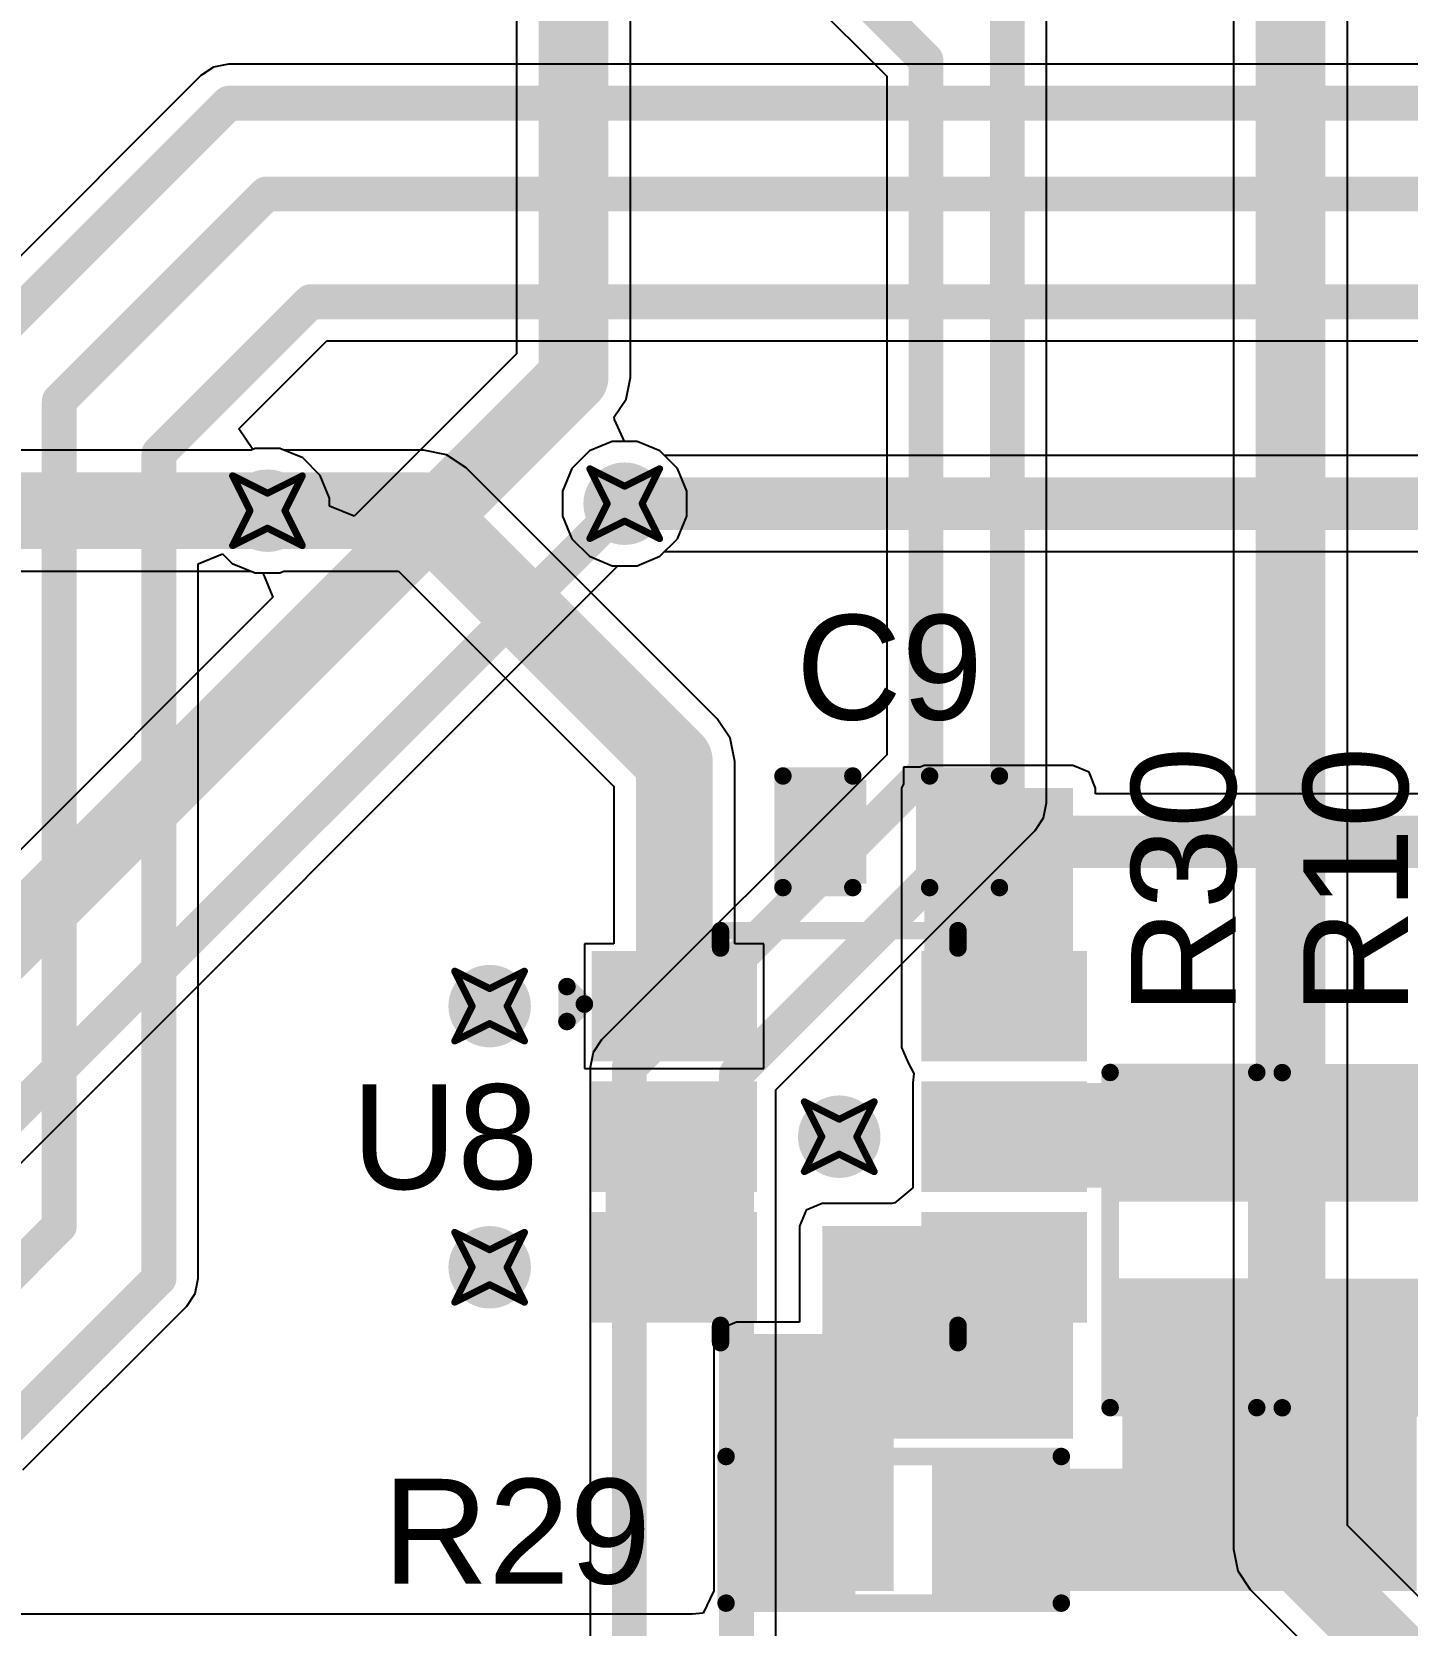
# Model space of a CAD drawing. Header units: inches. Extents: x -5 to 247, y -53 to 67.
# Drawn here: x 16.04 to 26.05, y -8.79 to 2.81 of the extents above; entities that cross this region are included whole.
import ezdxf

# ---------------------------------------------------------------- set-up
doc = ezdxf.new("R2010")
doc.units = ezdxf.units.IN
for name, color, linetype in [('Bottom Layer', 5, 'Continuous'), ('Drill Drawing', 1, 'Continuous'), ('Top Layer', 1, 'Continuous'), ('Top Overlay', 2, 'Continuous'), ('Top Paste', 8, 'Continuous'), ('Top Solder', 216, 'Continuous'), ('Via Holes', 16, 'Continuous')]:
    doc.layers.add(name, color=color, linetype=linetype)
doc.styles.add('Arial', font='', dxfattribs={"height": 0.2})
doc.styles.get('Arial').set_extended_font_data('Arial')

# ---------------------------------------------------------------- blocks, each defined once
blk = doc.blocks.new('R___0603_62')
at = {"layer": 'Top Layer'}
for points in [[(-0.381, 0.4445), (-0.381, -0.4445), (-1.143, -0.4445), (-1.143, 0.4445)], [(1.143, 0.4445), (1.143, -0.4445), (0.381, -0.4445), (0.381, 0.4445)]]:
    blk.add_hatch(color=1, dxfattribs=at).paths.add_polyline_path(points)
at = {"layer": 'Top Paste'}
for points in [[(-0.381, 0.4445), (-0.381, -0.4445), (-1.143, -0.4445), (-1.143, 0.4445)], [(1.143, 0.4445), (1.143, -0.4445), (0.381, -0.4445), (0.381, 0.4445)]]:
    blk.add_hatch(color=8, dxfattribs=at).paths.add_polyline_path(points)
at = {"layer": 'Top Solder'}
for points in [[(-0.2794, 0.5461), (-0.2794, -0.5461), (-1.2446, -0.5461), (-1.2446, 0.5461)], [(1.2446, 0.5461), (1.2446, -0.5461), (0.2794, -0.5461), (0.2794, 0.5461)]]:
    blk.add_hatch(color=216, dxfattribs=at).paths.add_polyline_path(points)
at = {"layer": 'Top Overlay'}
for points in [[(-1.2192, -0.5334, 0.127, 0.127, 0), (-1.2192, 0.5334, 0.127, 0.127, 0)], [(1.2192, 0.5334, 0.127, 0.127, 0), (-1.2192, 0.5334, 0.127, 0.127, 0)], [(1.2192, -0.5334, 0.127, 0.127, 0), (1.2192, 0.5334, 0.127, 0.127, 0)], [(1.2192, -0.5334, 0.127, 0.127, 0), (-1.2192, -0.5334, 0.127, 0.127, 0)]]:
    blk.add_lwpolyline(points, format="xyseb", dxfattribs=at)
for points in [[(-1.25095, 0.5334, 0.0635, 0.0635, 1), (-1.18745, 0.5334, 0.0635, 0.0635, 1)], [(-1.25095, 0.5334, 0.0635, 0.0635, 1), (-1.18745, 0.5334, 0.0635, 0.0635, 1)], [(1.18745, 0.5334, 0.0635, 0.0635, 1), (1.25095, 0.5334, 0.0635, 0.0635, 1)], [(1.18745, 0.5334, 0.0635, 0.0635, 1), (1.25095, 0.5334, 0.0635, 0.0635, 1)], [(-1.25095, -0.5334, 0.0635, 0.0635, 1), (-1.18745, -0.5334, 0.0635, 0.0635, 1)], [(-1.25095, -0.5334, 0.0635, 0.0635, 1), (-1.18745, -0.5334, 0.0635, 0.0635, 1)], [(1.18745, -0.5334, 0.0635, 0.0635, 1), (1.25095, -0.5334, 0.0635, 0.0635, 1)], [(1.18745, -0.5334, 0.0635, 0.0635, 1), (1.25095, -0.5334, 0.0635, 0.0635, 1)]]:
    blk.add_lwpolyline(points, format="xyseb", close=True, dxfattribs=at)
blk = doc.blocks.new('R___0603_63')
at = {"layer": 'Top Layer'}
for points in [[(-0.381, 0.4445), (-0.381, -0.4445), (-1.143, -0.4445), (-1.143, 0.4445)], [(1.143, 0.4445), (1.143, -0.4445), (0.381, -0.4445), (0.381, 0.4445)]]:
    blk.add_hatch(color=1, dxfattribs=at).paths.add_polyline_path(points)
at = {"layer": 'Top Paste'}
for points in [[(-0.381, 0.4445), (-0.381, -0.4445), (-1.143, -0.4445), (-1.143, 0.4445)], [(1.143, 0.4445), (1.143, -0.4445), (0.381, -0.4445), (0.381, 0.4445)]]:
    blk.add_hatch(color=8, dxfattribs=at).paths.add_polyline_path(points)
at = {"layer": 'Top Solder'}
for points in [[(-0.2794, 0.5461), (-0.2794, -0.5461), (-1.2446, -0.5461), (-1.2446, 0.5461)], [(1.2446, 0.5461), (1.2446, -0.5461), (0.2794, -0.5461), (0.2794, 0.5461)]]:
    blk.add_hatch(color=216, dxfattribs=at).paths.add_polyline_path(points)
at = {"layer": 'Top Overlay'}
for points in [[(-1.2192, 0.5334, 0.127, 0.127, 0), (1.2192, 0.5334, 0.127, 0.127, 0)], [(-1.2192, -0.5334, 0.127, 0.127, 0), (-1.2192, 0.5334, 0.127, 0.127, 0)], [(1.2192, -0.5334, 0.127, 0.127, 0), (1.2192, 0.5334, 0.127, 0.127, 0)], [(-1.2192, -0.5334, 0.127, 0.127, 0), (1.2192, -0.5334, 0.127, 0.127, 0)]]:
    blk.add_lwpolyline(points, format="xyseb", dxfattribs=at)
for points in [[(-1.25095, 0.5334, 0.0635, 0.0635, 1), (-1.18745, 0.5334, 0.0635, 0.0635, 1)], [(-1.25095, 0.5334, 0.0635, 0.0635, 1), (-1.18745, 0.5334, 0.0635, 0.0635, 1)], [(1.18745, 0.5334, 0.0635, 0.0635, 1), (1.25095, 0.5334, 0.0635, 0.0635, 1)], [(1.18745, 0.5334, 0.0635, 0.0635, 1), (1.25095, 0.5334, 0.0635, 0.0635, 1)], [(-1.25095, -0.5334, 0.0635, 0.0635, 1), (-1.18745, -0.5334, 0.0635, 0.0635, 1)], [(-1.25095, -0.5334, 0.0635, 0.0635, 1), (-1.18745, -0.5334, 0.0635, 0.0635, 1)], [(1.18745, -0.5334, 0.0635, 0.0635, 1), (1.25095, -0.5334, 0.0635, 0.0635, 1)], [(1.18745, -0.5334, 0.0635, 0.0635, 1), (1.25095, -0.5334, 0.0635, 0.0635, 1)]]:
    blk.add_lwpolyline(points, format="xyseb", close=True, dxfattribs=at)
blk = doc.blocks.new('R___0603_80')
at = {"layer": 'Top Layer'}
for points in [[(-0.381, 0.4445), (-0.381, -0.4445), (-1.143, -0.4445), (-1.143, 0.4445)], [(1.143, 0.4445), (1.143, -0.4445), (0.381, -0.4445), (0.381, 0.4445)]]:
    blk.add_hatch(color=1, dxfattribs=at).paths.add_polyline_path(points)
at = {"layer": 'Top Paste'}
for points in [[(-0.381, 0.4445), (-0.381, -0.4445), (-1.143, -0.4445), (-1.143, 0.4445)], [(1.143, 0.4445), (1.143, -0.4445), (0.381, -0.4445), (0.381, 0.4445)]]:
    blk.add_hatch(color=8, dxfattribs=at).paths.add_polyline_path(points)
at = {"layer": 'Top Solder'}
for points in [[(-0.2794, 0.5461), (-0.2794, -0.5461), (-1.2446, -0.5461), (-1.2446, 0.5461)], [(1.2446, 0.5461), (1.2446, -0.5461), (0.2794, -0.5461), (0.2794, 0.5461)]]:
    blk.add_hatch(color=216, dxfattribs=at).paths.add_polyline_path(points)
at = {"layer": 'Top Overlay'}
for points in [[(-1.2192, 0.5334, 0.127, 0.127, 0), (1.2192, 0.5334, 0.127, 0.127, 0)], [(-1.2192, 0.5334, 0.127, 0.127, 0), (-1.2192, -0.5334, 0.127, 0.127, 0)], [(1.2192, 0.5334, 0.127, 0.127, 0), (1.2192, -0.5334, 0.127, 0.127, 0)], [(-1.2192, -0.5334, 0.127, 0.127, 0), (1.2192, -0.5334, 0.127, 0.127, 0)]]:
    blk.add_lwpolyline(points, format="xyseb", dxfattribs=at)
for points in [[(-1.25095, 0.5334, 0.0635, 0.0635, 1), (-1.18745, 0.5334, 0.0635, 0.0635, 1)], [(-1.25095, 0.5334, 0.0635, 0.0635, 1), (-1.18745, 0.5334, 0.0635, 0.0635, 1)], [(1.18745, 0.5334, 0.0635, 0.0635, 1), (1.25095, 0.5334, 0.0635, 0.0635, 1)], [(1.18745, 0.5334, 0.0635, 0.0635, 1), (1.25095, 0.5334, 0.0635, 0.0635, 1)], [(-1.25095, -0.5334, 0.0635, 0.0635, 1), (-1.18745, -0.5334, 0.0635, 0.0635, 1)], [(-1.25095, -0.5334, 0.0635, 0.0635, 1), (-1.18745, -0.5334, 0.0635, 0.0635, 1)], [(1.18745, -0.5334, 0.0635, 0.0635, 1), (1.25095, -0.5334, 0.0635, 0.0635, 1)], [(1.18745, -0.5334, 0.0635, 0.0635, 1), (1.25095, -0.5334, 0.0635, 0.0635, 1)]]:
    blk.add_lwpolyline(points, format="xyseb", close=True, dxfattribs=at)
blk = doc.blocks.new('C___0402_91')
at = {"layer": 'Top Layer'}
for points in [[(-0.699, -0.318), (-0.699, 0.318), (-0.241, 0.318), (-0.241, -0.318)], [(0.241, -0.318), (0.241, 0.318), (0.699, 0.318), (0.699, -0.318)]]:
    blk.add_hatch(color=1, dxfattribs=at).paths.add_polyline_path(points)
at = {"layer": 'Top Paste'}
for points in [[(-0.699, -0.318), (-0.699, 0.318), (-0.241, 0.318), (-0.241, -0.318)], [(0.241, -0.318), (0.241, 0.318), (0.699, 0.318), (0.699, -0.318)]]:
    blk.add_hatch(color=8, dxfattribs=at).paths.add_polyline_path(points)
at = {"layer": 'Top Solder'}
for points in [[(-0.758, -0.377), (-0.758, 0.377), (-0.181, 0.377), (-0.181, -0.377)], [(0.181, -0.377), (0.181, 0.377), (0.758, 0.377), (0.758, -0.377)]]:
    blk.add_hatch(color=216, dxfattribs=at).paths.add_polyline_path(points)
at = {"layer": 'Top Overlay'}
for points in [[(-0.787, 0.406, 0.127, 0.127, 0), (-0.279, 0.406, 0.127, 0.127, 0)], [(-0.787, -0.406, 0.127, 0.127, 0), (-0.787, 0.406, 0.127, 0.127, 0)], [(0.279, 0.406, 0.127, 0.127, 0), (0.787, 0.406, 0.127, 0.127, 0)], [(0.787, -0.406, 0.127, 0.127, 0), (0.787, 0.406, 0.127, 0.127, 0)], [(-0.787, -0.406, 0.127, 0.127, 0), (-0.279, -0.406, 0.127, 0.127, 0)], [(0.279, -0.406, 0.127, 0.127, 0), (0.787, -0.406, 0.127, 0.127, 0)]]:
    blk.add_lwpolyline(points, format="xyseb", dxfattribs=at)
for points in [[(-0.819, 0.406, 0.0635, 0.0635, 1), (-0.756, 0.406, 0.0635, 0.0635, 1)], [(-0.819, 0.406, 0.0635, 0.0635, 1), (-0.756, 0.406, 0.0635, 0.0635, 1)], [(-0.311, 0.406, 0.0635, 0.0635, 1), (-0.248, 0.406, 0.0635, 0.0635, 1)], [(0.248, 0.406, 0.0635, 0.0635, 1), (0.311, 0.406, 0.0635, 0.0635, 1)], [(0.756, 0.406, 0.0635, 0.0635, 1), (0.819, 0.406, 0.0635, 0.0635, 1)], [(0.756, 0.406, 0.0635, 0.0635, 1), (0.819, 0.406, 0.0635, 0.0635, 1)], [(-0.819, -0.406, 0.0635, 0.0635, 1), (-0.756, -0.406, 0.0635, 0.0635, 1)], [(-0.819, -0.406, 0.0635, 0.0635, 1), (-0.756, -0.406, 0.0635, 0.0635, 1)], [(-0.311, -0.406, 0.0635, 0.0635, 1), (-0.248, -0.406, 0.0635, 0.0635, 1)], [(0.248, -0.406, 0.0635, 0.0635, 1), (0.311, -0.406, 0.0635, 0.0635, 1)], [(0.756, -0.406, 0.0635, 0.0635, 1), (0.819, -0.406, 0.0635, 0.0635, 1)], [(0.756, -0.406, 0.0635, 0.0635, 1), (0.819, -0.406, 0.0635, 0.0635, 1)]]:
    blk.add_lwpolyline(points, format="xyseb", close=True, dxfattribs=at)
blk = doc.blocks.new('TSOT_23_6_92')
at = {"layer": 'Top Layer'}
for points in [[(-1.7, 1.25), (-0.7, 1.25), (-0.7, 0.65), (-1.7, 0.65)], [(0.7, 1.25), (1.7, 1.25), (1.7, 0.65), (0.7, 0.65)], [(-1.7, 0.3), (-0.7, 0.3), (-0.7, -0.3), (-1.7, -0.3)], [(0.7, 0.3), (1.7, 0.3), (1.7, -0.3), (0.7, -0.3)], [(-1.7, -0.65), (-0.7, -0.65), (-0.7, -1.25), (-1.7, -1.25)], [(0.7, -0.65), (1.7, -0.65), (1.7, -1.25), (0.7, -1.25)]]:
    blk.add_hatch(color=1, dxfattribs=at).paths.add_polyline_path(points)
at = {"layer": 'Top Paste'}
for points in [[(-1.7, 1.25), (-0.7, 1.25), (-0.7, 0.65), (-1.7, 0.65)], [(0.7, 1.25), (1.7, 1.25), (1.7, 0.65), (0.7, 0.65)], [(-1.7, 0.3), (-0.7, 0.3), (-0.7, -0.3), (-1.7, -0.3)], [(0.7, 0.3), (1.7, 0.3), (1.7, -0.3), (0.7, -0.3)], [(-1.7, -0.65), (-0.7, -0.65), (-0.7, -1.25), (-1.7, -1.25)], [(0.7, -0.65), (1.7, -0.65), (1.7, -1.25), (0.7, -1.25)]]:
    blk.add_hatch(color=8, dxfattribs=at).paths.add_polyline_path(points)
at = {"layer": 'Top Solder'}
for points in [[(-1.802, 1.352), (-0.598, 1.352), (-0.598, 0.548), (-1.802, 0.548)], [(0.598, 1.352), (1.802, 1.352), (1.802, 0.548), (0.598, 0.548)], [(-1.802, 0.402), (-0.598, 0.402), (-0.598, -0.402), (-1.802, -0.402)], [(0.598, 0.402), (1.802, 0.402), (1.802, -0.402), (0.598, -0.402)], [(-1.802, -0.548), (-0.598, -0.548), (-0.598, -1.352), (-1.802, -1.352)], [(0.598, -0.548), (1.802, -0.548), (1.802, -1.352), (0.598, -1.352)]]:
    blk.add_hatch(color=216, dxfattribs=at).paths.add_polyline_path(points)
at = {"layer": 'Top Overlay'}
for points in [[(-0.864, 1.372, 0.127, 0.127, 0), (-0.864, 1.499, 0.127, 0.127, 0)], [(-0.864, 1.499, 0.127, 0.127, 0), (0.864, 1.499, 0.127, 0.127, 0)], [(0.864, 1.372, 0.127, 0.127, 0), (0.864, 1.499, 0.127, 0.127, 0)], [(-1.981, 1.092, 0.127, 0.127, 0), (-1.854, 0.965, 0.127, 0.127, 0)], [(-1.981, 0.838, 0.127, 0.127, 0), (-1.981, 1.092, 0.127, 0.127, 0)], [(-1.981, 0.838, 0.127, 0.127, 0), (-1.854, 0.965, 0.127, 0.127, 0)], [(-0.864, -1.499, 0.127, 0.127, 0), (-0.864, -1.372, 0.127, 0.127, 0)], [(0.864, -1.499, 0.127, 0.127, 0), (0.864, -1.372, 0.127, 0.127, 0)], [(-0.864, -1.499, 0.127, 0.127, 0), (0.864, -1.499, 0.127, 0.127, 0)]]:
    blk.add_lwpolyline(points, format="xyseb", dxfattribs=at)
for points in [[(-0.895, 1.499, 0.0635, 0.0635, 1), (-0.832, 1.499, 0.0635, 0.0635, 1)], [(-0.895, 1.499, 0.0635, 0.0635, 1), (-0.832, 1.499, 0.0635, 0.0635, 1)], [(0.832, 1.499, 0.0635, 0.0635, 1), (0.895, 1.499, 0.0635, 0.0635, 1)], [(0.832, 1.499, 0.0635, 0.0635, 1), (0.895, 1.499, 0.0635, 0.0635, 1)], [(-0.895, 1.372, 0.0635, 0.0635, 1), (-0.832, 1.372, 0.0635, 0.0635, 1)], [(0.832, 1.372, 0.0635, 0.0635, 1), (0.895, 1.372, 0.0635, 0.0635, 1)], [(-2.013, 1.092, 0.0635, 0.0635, 1), (-1.949, 1.092, 0.0635, 0.0635, 1)], [(-2.013, 1.092, 0.0635, 0.0635, 1), (-1.949, 1.092, 0.0635, 0.0635, 1)], [(-1.886, 0.965, 0.0635, 0.0635, 1), (-1.822, 0.965, 0.0635, 0.0635, 1)], [(-1.886, 0.965, 0.0635, 0.0635, 1), (-1.822, 0.965, 0.0635, 0.0635, 1)], [(-2.013, 0.838, 0.0635, 0.0635, 1), (-1.949, 0.838, 0.0635, 0.0635, 1)], [(-2.013, 0.838, 0.0635, 0.0635, 1), (-1.949, 0.838, 0.0635, 0.0635, 1)], [(-0.895, -1.372, 0.0635, 0.0635, 1), (-0.832, -1.372, 0.0635, 0.0635, 1)], [(0.832, -1.372, 0.0635, 0.0635, 1), (0.895, -1.372, 0.0635, 0.0635, 1)], [(-0.895, -1.499, 0.0635, 0.0635, 1), (-0.832, -1.499, 0.0635, 0.0635, 1)], [(-0.895, -1.499, 0.0635, 0.0635, 1), (-0.832, -1.499, 0.0635, 0.0635, 1)], [(0.832, -1.499, 0.0635, 0.0635, 1), (0.895, -1.499, 0.0635, 0.0635, 1)], [(0.832, -1.499, 0.0635, 0.0635, 1), (0.895, -1.499, 0.0635, 0.0635, 1)]]:
    blk.add_lwpolyline(points, format="xyseb", close=True, dxfattribs=at)

msp = doc.modelspace()

# ---------------------------------------------------------------- hatches: boundary and pattern name
at = {"layer": 'Bottom Layer'}
h = msp.add_hatch(color=5, dxfattribs=at)
edge = h.paths.add_edge_path()
edge.add_arc((20.353, -0.627), 0.3, 0, 360)
h = msp.add_hatch(color=5, dxfattribs=at)
edge = h.paths.add_edge_path()
edge.add_arc((17.755, -0.678), 0.3, 0, 360)
h = msp.add_hatch(color=5, dxfattribs=at)
edge = h.paths.add_edge_path()
edge.add_arc((19.371, -4.282), 0.3, 0, 360)
h = msp.add_hatch(color=5, dxfattribs=at)
edge = h.paths.add_edge_path()
edge.add_arc((21.914, -5.232), 0.3, 0, 360)
h = msp.add_hatch(color=5, dxfattribs=at)
edge = h.paths.add_edge_path()
edge.add_arc((19.371, -6.182), 0.3, 0, 360)
at = {"layer": 'Top Layer'}
h = msp.add_hatch(color=1, dxfattribs=at)
edge = h.paths.add_edge_path()
edge.add_arc((20.353, -0.627), 0.3, 0, 360)
h = msp.add_hatch(color=1, dxfattribs=at)
edge = h.paths.add_edge_path()
edge.add_arc((17.755, -0.678), 0.3, 0, 360)
for points in [[(22.533, -4.582), (23.614, -4.582), (23.614, -2.696), (22.533, -2.696)], [(24.863, -4.841), (22.614, -4.841), (22.614, -5.603), (24.863, -5.603)], [(21.214, -4.932), (20.214, -4.932), (20.214, -6.482), (21.214, -6.482)], [(22.31, -5.882), (21.79, -5.882), (21.79, -8.537), (22.31, -8.537)], [(23.614, -5.882), (21.79, -5.882), (21.79, -7.43), (23.614, -7.43)], [(26.115, -6.365), (23.974, -6.365), (23.974, -8.537), (26.115, -8.537)], [(22.31, -6.746), (21.167, -6.746), (21.167, -8.537), (22.31, -8.537)], [(22.691, -8.537), (26.115, -8.537), (26.115, -7.648), (22.691, -7.648)]]:
    msp.add_hatch(color=1, dxfattribs=at).paths.add_polyline_path(points)
h = msp.add_hatch(color=1, dxfattribs=at)
edge = h.paths.add_edge_path()
edge.add_arc((19.371, -4.282), 0.3, 0, 360)
h = msp.add_hatch(color=1, dxfattribs=at)
edge = h.paths.add_edge_path()
edge.add_arc((21.914, -5.232), 0.3, 0, 360)
h = msp.add_hatch(color=1, dxfattribs=at)
edge = h.paths.add_edge_path()
edge.add_arc((19.371, -6.182), 0.3, 0, 360)
at = {"layer": 'Via Holes'}
h = msp.add_hatch(color=7, dxfattribs=at)
edge = h.paths.add_edge_path()
edge.add_arc((17.755, -0.678), 0.15, 0, 360)
h = msp.add_hatch(color=7, dxfattribs=at)
edge = h.paths.add_edge_path()
edge.add_arc((20.353, -0.627), 0.15, 0, 360)
h = msp.add_hatch(color=7, dxfattribs=at)
edge = h.paths.add_edge_path()
edge.add_arc((19.371, -4.282), 0.15, 0, 360)
h = msp.add_hatch(color=7, dxfattribs=at)
edge = h.paths.add_edge_path()
edge.add_arc((21.914, -5.232), 0.15, 0, 360)
h = msp.add_hatch(color=7, dxfattribs=at)
edge = h.paths.add_edge_path()
edge.add_arc((19.371, -6.182), 0.15, 0, 360)

# ---------------------------------------------------------------- linework, layer by layer
at = {"layer": 'Bottom Layer'}
for p, q in [((19.566, 4.533), (19.566, 0.464)), ((25.611, -8.061), (25.611, 4.521)), ((20.395, 0.292), (20.395, 4.361)), ((24.782, 4.35), (24.782, -8.232)), ((21.257, 3.485), (22.26, 2.482)), ((23.422, -2.803), (23.422, 3.087)), ((22.26, 2.482), (22.26, -2.453)), ((19.566, 0.464), (18.385, -0.718)), ((20.364, 0.134), (20.395, 0.292)), ((20.277, 0.004), (20.364, 0.134)), ((20.28, -0.015), (20.277, 0.004)), ((20.352, -0.174), (20.28, -0.015)), ((17.665, -0.226), (17.635, -0.238)), ((17.845, -0.226), (17.665, -0.226)), ((18.011, -0.294), (17.845, -0.226)), ((20.443, -0.174), (20.352, -0.174)), ((20.61, -0.243), (20.443, -0.174)), ((17.635, -0.238), (14.741, -0.238)), ((18.138, -0.422), (18.011, -0.294)), ((20.737, -0.37), (20.61, -0.243)), ((18.207, -0.588), (18.138, -0.422)), ((20.806, -0.537), (20.737, -0.37)), ((20.806, -0.717), (20.806, -0.537)), ((18.207, -0.644), (18.207, -0.588)), ((18.385, -0.718), (18.207, -0.644)), ((20.737, -0.883), (20.806, -0.717)), ((20.61, -1.01), (20.737, -0.883)), ((20.443, -1.079), (20.61, -1.01)), ((14.517, -6.866), (20.304, -1.079)), ((14.741, -1.118), (17.635, -1.118)), ((17.635, -1.118), (17.665, -1.13)), ((17.665, -1.13), (17.721, -1.13)), ((17.721, -1.13), (17.794, -1.308)), ((20.304, -1.079), (20.443, -1.079)), ((17.794, -1.308), (13.594, -5.508)), ((22.26, -2.453), (20.185, -4.527)), ((23.401, -2.912), (23.422, -2.803)), ((23.422, -2.803), (23.422, -2.803)), ((21.452, -4.891), (23.339, -3.005)), ((23.339, -3.005), (23.401, -2.912)), ((23.339, -3.005), (23.339, -3.005)), ((20.123, -4.62), (20.102, -4.729)), ((20.185, -4.527), (20.123, -4.62)), ((20.102, -4.729), (20.102, -4.729)), ((20.102, -4.729), (20.102, -12.497)), ((21.452, -11.841), (21.452, -4.891)), ((26.483, -8.933), (25.611, -8.061)), ((24.782, -8.232), (24.814, -8.391)), ((24.814, -8.391), (24.904, -8.525)), ((24.904, -8.525), (26.019, -9.64))]:
    msp.add_line(p, q, dxfattribs=at)
for points in [[(19.981, 0.292, 0.508, 0.508, 0), (19.981, 4.533, 0.508, 0.508, 0)], [(25.197, -8.232, 0.508, 0.508, 0), (25.197, 4.521, 0.508, 0.508, 0)], [(21.207, 3.937, 0.254, 0.254, 0), (22.545, 2.6, 0.254, 0.254, 0)], [(23.137, -2.803, 0.254, 0.254, 0), (23.137, 3.205, 0.254, 0.254, 0)], [(22.545, -2.571, 0.254, 0.254, 0), (22.545, 2.6, 0.254, 0.254, 0)], [(13.766, -5.922, 0.508, 0.508, 0), (19.981, 0.292, 0.508, 0.508, 0)], [(14.621, -0.678, 0.559, 0.559, 0), (17.755, -0.678, 0.559, 0.559, 0)], [(14.315, -6.665, 0.254, 0.254, 0), (20.353, -0.627, 0.254, 0.254, 0)], [(20.387, -4.729, 0.254, 0.254, 0), (22.545, -2.571, 0.254, 0.254, 0)], [(21.167, -4.773, 0.254, 0.254, 0), (23.137, -2.803, 0.254, 0.254, 0)], [(20.387, -12.852, 0.254, 0.254, 0), (20.387, -4.729, 0.254, 0.254, 0)], [(21.167, -12.196, 0.254, 0.254, 0), (21.167, -4.773, 0.254, 0.254, 0)], [(25.197, -8.232, 0.508, 0.508, 0), (26.312, -9.347, 0.508, 0.508, 0)]]:
    msp.add_lwpolyline(points, format="xyseb", dxfattribs=at)
for points in [[(22.481, 2.6, 0.127, 0.127, 1), (22.608, 2.6, 0.127, 0.127, 1)], [(22.481, 2.6, 0.127, 0.127, 1), (22.608, 2.6, 0.127, 0.127, 1)], [(19.854, 0.292, 0.254, 0.254, 1), (20.108, 0.292, 0.254, 0.254, 1)], [(19.854, 0.292, 0.254, 0.254, 1), (20.108, 0.292, 0.254, 0.254, 1)], [(17.615, -0.678, 0.279, 0.279, 1), (17.894, -0.678, 0.279, 0.279, 1)], [(20.29, -0.627, 0.127, 0.127, 1), (20.417, -0.627, 0.127, 0.127, 1)], [(22.481, -2.571, 0.127, 0.127, 1), (22.608, -2.571, 0.127, 0.127, 1)], [(22.481, -2.571, 0.127, 0.127, 1), (22.608, -2.571, 0.127, 0.127, 1)], [(23.074, -2.803, 0.127, 0.127, 1), (23.201, -2.803, 0.127, 0.127, 1)], [(23.074, -2.803, 0.127, 0.127, 1), (23.201, -2.803, 0.127, 0.127, 1)], [(20.323, -4.729, 0.127, 0.127, 1), (20.45, -4.729, 0.127, 0.127, 1)], [(20.323, -4.729, 0.127, 0.127, 1), (20.45, -4.729, 0.127, 0.127, 1)], [(21.104, -4.773, 0.127, 0.127, 1), (21.231, -4.773, 0.127, 0.127, 1)], [(21.104, -4.773, 0.127, 0.127, 1), (21.231, -4.773, 0.127, 0.127, 1)], [(25.07, -8.232, 0.254, 0.254, 1), (25.324, -8.232, 0.254, 0.254, 1)], [(25.07, -8.232, 0.254, 0.254, 1), (25.324, -8.232, 0.254, 0.254, 1)]]:
    msp.add_lwpolyline(points, format="xyseb", close=True, dxfattribs=at)
at = {"layer": 'Drill Drawing'}
for points in [[(20.099, -0.373, 0.0508, 0.0508, 0), (20.353, -0.5, 0.0508, 0.0508, 0)], [(20.099, -0.373, 0.0508, 0.0508, 0), (20.226, -0.627, 0.0508, 0.0508, 0)], [(20.353, -0.5, 0.0508, 0.0508, 0), (20.607, -0.373, 0.0508, 0.0508, 0)], [(20.48, -0.627, 0.0508, 0.0508, 0), (20.607, -0.373, 0.0508, 0.0508, 0)], [(17.501, -0.424, 0.0508, 0.0508, 0), (17.755, -0.551, 0.0508, 0.0508, 0)], [(17.501, -0.424, 0.0508, 0.0508, 0), (17.628, -0.678, 0.0508, 0.0508, 0)], [(17.755, -0.551, 0.0508, 0.0508, 0), (18.009, -0.424, 0.0508, 0.0508, 0)], [(17.882, -0.678, 0.0508, 0.0508, 0), (18.009, -0.424, 0.0508, 0.0508, 0)], [(17.501, -0.932, 0.0508, 0.0508, 0), (17.628, -0.678, 0.0508, 0.0508, 0)], [(17.882, -0.678, 0.0508, 0.0508, 0), (18.009, -0.932, 0.0508, 0.0508, 0)], [(20.099, -0.881, 0.0508, 0.0508, 0), (20.226, -0.627, 0.0508, 0.0508, 0)], [(20.48, -0.627, 0.0508, 0.0508, 0), (20.607, -0.881, 0.0508, 0.0508, 0)], [(17.501, -0.932, 0.0508, 0.0508, 0), (17.755, -0.805, 0.0508, 0.0508, 0)], [(17.755, -0.805, 0.0508, 0.0508, 0), (18.009, -0.932, 0.0508, 0.0508, 0)], [(20.099, -0.881, 0.0508, 0.0508, 0), (20.353, -0.754, 0.0508, 0.0508, 0)], [(20.353, -0.754, 0.0508, 0.0508, 0), (20.607, -0.881, 0.0508, 0.0508, 0)], [(19.117, -4.028, 0.0508, 0.0508, 0), (19.371, -4.155, 0.0508, 0.0508, 0)], [(19.117, -4.028, 0.0508, 0.0508, 0), (19.244, -4.282, 0.0508, 0.0508, 0)], [(19.371, -4.155, 0.0508, 0.0508, 0), (19.625, -4.028, 0.0508, 0.0508, 0)], [(19.498, -4.282, 0.0508, 0.0508, 0), (19.625, -4.028, 0.0508, 0.0508, 0)], [(19.117, -4.536, 0.0508, 0.0508, 0), (19.244, -4.282, 0.0508, 0.0508, 0)], [(19.498, -4.282, 0.0508, 0.0508, 0), (19.625, -4.536, 0.0508, 0.0508, 0)], [(19.117, -4.536, 0.0508, 0.0508, 0), (19.371, -4.409, 0.0508, 0.0508, 0)], [(19.371, -4.409, 0.0508, 0.0508, 0), (19.625, -4.536, 0.0508, 0.0508, 0)], [(21.66, -4.978, 0.0508, 0.0508, 0), (21.914, -5.105, 0.0508, 0.0508, 0)], [(21.66, -4.978, 0.0508, 0.0508, 0), (21.787, -5.232, 0.0508, 0.0508, 0)], [(21.914, -5.105, 0.0508, 0.0508, 0), (22.168, -4.978, 0.0508, 0.0508, 0)], [(22.041, -5.232, 0.0508, 0.0508, 0), (22.168, -4.978, 0.0508, 0.0508, 0)], [(21.66, -5.486, 0.0508, 0.0508, 0), (21.787, -5.232, 0.0508, 0.0508, 0)], [(22.041, -5.232, 0.0508, 0.0508, 0), (22.168, -5.486, 0.0508, 0.0508, 0)], [(21.66, -5.486, 0.0508, 0.0508, 0), (21.914, -5.359, 0.0508, 0.0508, 0)], [(21.914, -5.359, 0.0508, 0.0508, 0), (22.168, -5.486, 0.0508, 0.0508, 0)], [(19.117, -5.928, 0.0508, 0.0508, 0), (19.371, -6.055, 0.0508, 0.0508, 0)], [(19.117, -5.928, 0.0508, 0.0508, 0), (19.244, -6.182, 0.0508, 0.0508, 0)], [(19.371, -6.055, 0.0508, 0.0508, 0), (19.625, -5.928, 0.0508, 0.0508, 0)], [(19.498, -6.182, 0.0508, 0.0508, 0), (19.625, -5.928, 0.0508, 0.0508, 0)], [(19.117, -6.436, 0.0508, 0.0508, 0), (19.244, -6.182, 0.0508, 0.0508, 0)], [(19.498, -6.182, 0.0508, 0.0508, 0), (19.625, -6.436, 0.0508, 0.0508, 0)], [(19.117, -6.436, 0.0508, 0.0508, 0), (19.371, -6.309, 0.0508, 0.0508, 0)], [(19.371, -6.309, 0.0508, 0.0508, 0), (19.625, -6.436, 0.0508, 0.0508, 0)]]:
    msp.add_lwpolyline(points, format="xyseb", dxfattribs=at)
for points in [[(20.087, -0.373, 0.0254, 0.0254, 1), (20.112, -0.373, 0.0254, 0.0254, 1)], [(20.087, -0.373, 0.0254, 0.0254, 1), (20.112, -0.373, 0.0254, 0.0254, 1)], [(20.595, -0.373, 0.0254, 0.0254, 1), (20.62, -0.373, 0.0254, 0.0254, 1)], [(20.595, -0.373, 0.0254, 0.0254, 1), (20.62, -0.373, 0.0254, 0.0254, 1)], [(17.488, -0.424, 0.0254, 0.0254, 1), (17.513, -0.424, 0.0254, 0.0254, 1)], [(17.488, -0.424, 0.0254, 0.0254, 1), (17.513, -0.424, 0.0254, 0.0254, 1)], [(17.996, -0.424, 0.0254, 0.0254, 1), (18.021, -0.424, 0.0254, 0.0254, 1)], [(17.996, -0.424, 0.0254, 0.0254, 1), (18.021, -0.424, 0.0254, 0.0254, 1)], [(17.742, -0.551, 0.0254, 0.0254, 1), (17.767, -0.551, 0.0254, 0.0254, 1)], [(17.742, -0.551, 0.0254, 0.0254, 1), (17.767, -0.551, 0.0254, 0.0254, 1)], [(20.341, -0.5, 0.0254, 0.0254, 1), (20.366, -0.5, 0.0254, 0.0254, 1)], [(20.341, -0.5, 0.0254, 0.0254, 1), (20.366, -0.5, 0.0254, 0.0254, 1)], [(17.615, -0.678, 0.0254, 0.0254, 1), (17.64, -0.678, 0.0254, 0.0254, 1)], [(17.615, -0.678, 0.0254, 0.0254, 1), (17.64, -0.678, 0.0254, 0.0254, 1)], [(17.869, -0.678, 0.0254, 0.0254, 1), (17.894, -0.678, 0.0254, 0.0254, 1)], [(17.869, -0.678, 0.0254, 0.0254, 1), (17.894, -0.678, 0.0254, 0.0254, 1)], [(20.214, -0.627, 0.0254, 0.0254, 1), (20.239, -0.627, 0.0254, 0.0254, 1)], [(20.214, -0.627, 0.0254, 0.0254, 1), (20.239, -0.627, 0.0254, 0.0254, 1)], [(20.468, -0.627, 0.0254, 0.0254, 1), (20.493, -0.627, 0.0254, 0.0254, 1)], [(20.468, -0.627, 0.0254, 0.0254, 1), (20.493, -0.627, 0.0254, 0.0254, 1)], [(17.742, -0.805, 0.0254, 0.0254, 1), (17.767, -0.805, 0.0254, 0.0254, 1)], [(17.742, -0.805, 0.0254, 0.0254, 1), (17.767, -0.805, 0.0254, 0.0254, 1)], [(20.341, -0.754, 0.0254, 0.0254, 1), (20.366, -0.754, 0.0254, 0.0254, 1)], [(20.341, -0.754, 0.0254, 0.0254, 1), (20.366, -0.754, 0.0254, 0.0254, 1)], [(17.488, -0.932, 0.0254, 0.0254, 1), (17.513, -0.932, 0.0254, 0.0254, 1)], [(17.488, -0.932, 0.0254, 0.0254, 1), (17.513, -0.932, 0.0254, 0.0254, 1)], [(17.996, -0.932, 0.0254, 0.0254, 1), (18.021, -0.932, 0.0254, 0.0254, 1)], [(17.996, -0.932, 0.0254, 0.0254, 1), (18.021, -0.932, 0.0254, 0.0254, 1)], [(20.087, -0.881, 0.0254, 0.0254, 1), (20.112, -0.881, 0.0254, 0.0254, 1)], [(20.087, -0.881, 0.0254, 0.0254, 1), (20.112, -0.881, 0.0254, 0.0254, 1)], [(20.595, -0.881, 0.0254, 0.0254, 1), (20.62, -0.881, 0.0254, 0.0254, 1)], [(20.595, -0.881, 0.0254, 0.0254, 1), (20.62, -0.881, 0.0254, 0.0254, 1)], [(19.104, -4.028, 0.0254, 0.0254, 1), (19.129, -4.028, 0.0254, 0.0254, 1)], [(19.104, -4.028, 0.0254, 0.0254, 1), (19.129, -4.028, 0.0254, 0.0254, 1)], [(19.612, -4.028, 0.0254, 0.0254, 1), (19.637, -4.028, 0.0254, 0.0254, 1)], [(19.612, -4.028, 0.0254, 0.0254, 1), (19.637, -4.028, 0.0254, 0.0254, 1)], [(19.358, -4.155, 0.0254, 0.0254, 1), (19.383, -4.155, 0.0254, 0.0254, 1)], [(19.358, -4.155, 0.0254, 0.0254, 1), (19.383, -4.155, 0.0254, 0.0254, 1)], [(19.231, -4.282, 0.0254, 0.0254, 1), (19.256, -4.282, 0.0254, 0.0254, 1)], [(19.231, -4.282, 0.0254, 0.0254, 1), (19.256, -4.282, 0.0254, 0.0254, 1)], [(19.485, -4.282, 0.0254, 0.0254, 1), (19.51, -4.282, 0.0254, 0.0254, 1)], [(19.485, -4.282, 0.0254, 0.0254, 1), (19.51, -4.282, 0.0254, 0.0254, 1)], [(19.358, -4.409, 0.0254, 0.0254, 1), (19.383, -4.409, 0.0254, 0.0254, 1)], [(19.358, -4.409, 0.0254, 0.0254, 1), (19.383, -4.409, 0.0254, 0.0254, 1)], [(19.104, -4.536, 0.0254, 0.0254, 1), (19.129, -4.536, 0.0254, 0.0254, 1)], [(19.104, -4.536, 0.0254, 0.0254, 1), (19.129, -4.536, 0.0254, 0.0254, 1)], [(19.612, -4.536, 0.0254, 0.0254, 1), (19.637, -4.536, 0.0254, 0.0254, 1)], [(19.612, -4.536, 0.0254, 0.0254, 1), (19.637, -4.536, 0.0254, 0.0254, 1)], [(21.647, -4.978, 0.0254, 0.0254, 1), (21.673, -4.978, 0.0254, 0.0254, 1)], [(21.647, -4.978, 0.0254, 0.0254, 1), (21.673, -4.978, 0.0254, 0.0254, 1)], [(22.155, -4.978, 0.0254, 0.0254, 1), (22.181, -4.978, 0.0254, 0.0254, 1)], [(22.155, -4.978, 0.0254, 0.0254, 1), (22.181, -4.978, 0.0254, 0.0254, 1)], [(21.901, -5.105, 0.0254, 0.0254, 1), (21.927, -5.105, 0.0254, 0.0254, 1)], [(21.901, -5.105, 0.0254, 0.0254, 1), (21.927, -5.105, 0.0254, 0.0254, 1)], [(21.774, -5.232, 0.0254, 0.0254, 1), (21.8, -5.232, 0.0254, 0.0254, 1)], [(21.774, -5.232, 0.0254, 0.0254, 1), (21.8, -5.232, 0.0254, 0.0254, 1)], [(22.028, -5.232, 0.0254, 0.0254, 1), (22.054, -5.232, 0.0254, 0.0254, 1)], [(22.028, -5.232, 0.0254, 0.0254, 1), (22.054, -5.232, 0.0254, 0.0254, 1)], [(21.901, -5.359, 0.0254, 0.0254, 1), (21.927, -5.359, 0.0254, 0.0254, 1)], [(21.901, -5.359, 0.0254, 0.0254, 1), (21.927, -5.359, 0.0254, 0.0254, 1)], [(21.647, -5.486, 0.0254, 0.0254, 1), (21.673, -5.486, 0.0254, 0.0254, 1)], [(21.647, -5.486, 0.0254, 0.0254, 1), (21.673, -5.486, 0.0254, 0.0254, 1)], [(22.155, -5.486, 0.0254, 0.0254, 1), (22.181, -5.486, 0.0254, 0.0254, 1)], [(22.155, -5.486, 0.0254, 0.0254, 1), (22.181, -5.486, 0.0254, 0.0254, 1)], [(19.104, -5.928, 0.0254, 0.0254, 1), (19.129, -5.928, 0.0254, 0.0254, 1)], [(19.104, -5.928, 0.0254, 0.0254, 1), (19.129, -5.928, 0.0254, 0.0254, 1)], [(19.612, -5.928, 0.0254, 0.0254, 1), (19.637, -5.928, 0.0254, 0.0254, 1)], [(19.612, -5.928, 0.0254, 0.0254, 1), (19.637, -5.928, 0.0254, 0.0254, 1)], [(19.358, -6.055, 0.0254, 0.0254, 1), (19.383, -6.055, 0.0254, 0.0254, 1)], [(19.358, -6.055, 0.0254, 0.0254, 1), (19.383, -6.055, 0.0254, 0.0254, 1)], [(19.231, -6.182, 0.0254, 0.0254, 1), (19.256, -6.182, 0.0254, 0.0254, 1)], [(19.231, -6.182, 0.0254, 0.0254, 1), (19.256, -6.182, 0.0254, 0.0254, 1)], [(19.485, -6.182, 0.0254, 0.0254, 1), (19.51, -6.182, 0.0254, 0.0254, 1)], [(19.485, -6.182, 0.0254, 0.0254, 1), (19.51, -6.182, 0.0254, 0.0254, 1)], [(19.358, -6.309, 0.0254, 0.0254, 1), (19.383, -6.309, 0.0254, 0.0254, 1)], [(19.358, -6.309, 0.0254, 0.0254, 1), (19.383, -6.309, 0.0254, 0.0254, 1)], [(19.104, -6.436, 0.0254, 0.0254, 1), (19.129, -6.436, 0.0254, 0.0254, 1)], [(19.104, -6.436, 0.0254, 0.0254, 1), (19.129, -6.436, 0.0254, 0.0254, 1)], [(19.612, -6.436, 0.0254, 0.0254, 1), (19.637, -6.436, 0.0254, 0.0254, 1)], [(19.612, -6.436, 0.0254, 0.0254, 1), (19.637, -6.436, 0.0254, 0.0254, 1)]]:
    msp.add_lwpolyline(points, format="xyseb", close=True, dxfattribs=at)
at = {"layer": 'Top Layer'}
for p, q in [((17.472, 2.571), (17.363, 2.549)), ((37.223, 2.571), (17.472, 2.571)), ((17.271, 2.487), (15.379, 0.595)), ((17.363, 2.549), (17.271, 2.487)), ((17.271, 2.487), (17.271, 2.487)), ((17.547, -0.082), (18.186, 0.558)), ((18.186, 0.558), (42.033, 0.558)), ((17.648, -0.233), (17.547, -0.082)), ((17.665, -0.226), (17.648, -0.233)), ((17.845, -0.226), (17.665, -0.226)), ((17.874, -0.238), (17.845, -0.226)), ((20.263, -0.174), (20.097, -0.243)), ((20.443, -0.174), (20.263, -0.174)), ((20.61, -0.243), (20.443, -0.174)), ((18.89, -0.238), (17.874, -0.238)), ((19.058, -0.271), (18.89, -0.238)), ((19.201, -0.367), (19.058, -0.271)), ((20.097, -0.243), (19.97, -0.37)), ((20.643, -0.277), (20.61, -0.243)), ((41.66, -0.277), (20.643, -0.277)), ((21.025, -2.191), (19.201, -0.367)), ((19.97, -0.37), (19.901, -0.537)), ((19.901, -0.537), (19.901, -0.717)), ((19.901, -0.717), (19.97, -0.883)), ((19.97, -0.883), (20.097, -1.01)), ((17.25, -1.065), (17.428, -0.991)), ((17.428, -0.991), (17.498, -1.061)), ((20.097, -1.01), (20.263, -1.079)), ((20.443, -1.079), (20.61, -1.01)), ((20.61, -1.01), (20.643, -0.976)), ((20.643, -0.976), (41.805, -0.976)), ((17.25, -6.263), (17.25, -1.065)), ((17.498, -1.061), (17.665, -1.13)), ((17.665, -1.13), (17.845, -1.13)), ((17.845, -1.13), (17.874, -1.118)), ((17.874, -1.118), (18.708, -1.118)), ((18.708, -1.118), (20.274, -2.684)), ((20.263, -1.079), (20.443, -1.079)), ((21.121, -2.333), (21.025, -2.191)), ((21.025, -2.191), (21.025, -2.191)), ((21.154, -2.502), (21.121, -2.333)), ((21.154, -3.83), (21.154, -2.502)), ((22.503, -2.544), (22.381, -2.544)), ((22.381, -2.544), (22.381, -2.666)), ((22.533, -2.531), (22.503, -2.544)), ((23.614, -2.531), (22.533, -2.531)), ((23.731, -2.579), (23.614, -2.531)), ((22.381, -2.666), (22.368, -2.696)), ((23.779, -2.696), (23.731, -2.579)), ((20.274, -2.684), (20.274, -3.83)), ((22.368, -2.696), (22.368, -4.582)), ((23.779, -2.739), (23.779, -2.696)), ((26.827, -2.739), (23.779, -2.739)), ((20.274, -3.83), (20.062, -3.83)), ((20.062, -3.83), (20.062, -4.735)), ((21.366, -3.83), (21.154, -3.83)), ((21.366, -4.735), (21.366, -3.83)), ((22.368, -4.582), (22.417, -4.699)), ((20.062, -4.735), (21.366, -4.735)), ((22.417, -4.699), (22.457, -4.772)), ((22.457, -4.772), (22.449, -4.841)), ((22.449, -4.841), (22.449, -5.603)), ((22.449, -5.603), (22.319, -5.713)), ((21.673, -5.766), (21.625, -5.882)), ((21.79, -5.717), (21.673, -5.766)), ((22.297, -5.717), (21.79, -5.717)), ((22.318, -5.713), (22.297, -5.717)), ((22.319, -5.713), (22.318, -5.713)), ((21.625, -5.882), (21.625, -6.581)), ((17.167, -6.464), (17.228, -6.372)), ((17.228, -6.372), (17.25, -6.263)), ((17.25, -6.263), (17.25, -6.263)), ((15.975, -7.656), (17.167, -6.464)), ((17.167, -6.464), (17.167, -6.464)), ((21.167, -6.581), (21.051, -6.63)), ((21.625, -6.581), (21.167, -6.581)), ((21.051, -6.63), (21.002, -6.746)), ((21.002, -6.746), (21.002, -8.528)), ((21.002, -8.537), (20.925, -8.698)), ((21.002, -8.528), (21.002, -8.537)), ((20.844, -8.706), (13.525, -8.706)), ((20.925, -8.698), (20.844, -8.706))]:
    msp.add_line(p, q, dxfattribs=at)
for points in [[(15.58, 0.394, 0.254, 0.254, 0), (17.472, 2.286, 0.254, 0.254, 0)], [(17.472, 2.286, 0.254, 0.254, 0), (37.578, 2.286, 0.254, 0.254, 0)], [(16.24, 0.12, 0.254, 0.254, 0), (17.746, 1.626, 0.254, 0.254, 0)], [(17.746, 1.626, 0.254, 0.254, 0), (38.278, 1.626, 0.254, 0.254, 0)], [(16.965, -0.261, 0.254, 0.254, 0), (18.068, 0.842, 0.254, 0.254, 0)], [(18.068, 0.842, 0.254, 0.254, 0), (42.033, 0.842, 0.254, 0.254, 0)], [(16.24, -5.882, 0.254, 0.254, 0), (16.24, 0.12, 0.254, 0.254, 0)], [(16.965, -6.263, 0.254, 0.254, 0), (16.965, -0.261, 0.254, 0.254, 0)], [(17.755, -0.678, 0.559, 0.559, 0), (18.89, -0.678, 0.559, 0.559, 0)], [(18.89, -0.678, 0.559, 0.559, 0), (20.714, -2.502, 0.559, 0.559, 0)], [(20.353, -0.627, 0.381, 0.381, 0), (41.805, -0.627, 0.381, 0.381, 0)], [(20.714, -4.282, 0.559, 0.559, 0), (20.714, -2.502, 0.559, 0.559, 0)], [(22.762, -3.05, 0.381, 0.381, 0), (22.762, -3.014, 0.381, 0.381, 0)], [(22.762, -3.05, 0.381, 0.381, 0), (22.8, -3.088, 0.381, 0.381, 0)], [(22.8, -3.088, 0.381, 0.381, 0), (24.308, -3.088, 0.381, 0.381, 0)], [(24.308, -3.088, 0.381, 0.381, 0), (26.827, -3.088, 0.381, 0.381, 0)], [(25.924, -5.223, 0.305, 0.305, 0), (26.408, -5.223, 0.305, 0.305, 0)], [(15.374, -6.749, 0.254, 0.254, 0), (16.24, -5.882, 0.254, 0.254, 0)], [(15.773, -7.455, 0.254, 0.254, 0), (16.965, -6.263, 0.254, 0.254, 0)]]:
    msp.add_lwpolyline(points, format="xyseb", dxfattribs=at)
for points in [[(17.409, 2.286, 0.127, 0.127, 1), (17.536, 2.286, 0.127, 0.127, 1)], [(17.409, 2.286, 0.127, 0.127, 1), (17.536, 2.286, 0.127, 0.127, 1)], [(17.683, 1.626, 0.127, 0.127, 1), (17.81, 1.626, 0.127, 0.127, 1)], [(17.683, 1.626, 0.127, 0.127, 1), (17.81, 1.626, 0.127, 0.127, 1)], [(18.005, 0.842, 0.127, 0.127, 1), (18.132, 0.842, 0.127, 0.127, 1)], [(18.005, 0.842, 0.127, 0.127, 1), (18.132, 0.842, 0.127, 0.127, 1)], [(16.177, 0.12, 0.127, 0.127, 1), (16.304, 0.12, 0.127, 0.127, 1)], [(16.177, 0.12, 0.127, 0.127, 1), (16.304, 0.12, 0.127, 0.127, 1)], [(16.902, -0.261, 0.127, 0.127, 1), (17.029, -0.261, 0.127, 0.127, 1)], [(16.902, -0.261, 0.127, 0.127, 1), (17.029, -0.261, 0.127, 0.127, 1)], [(17.615, -0.678, 0.279, 0.279, 1), (17.894, -0.678, 0.279, 0.279, 1)], [(18.75, -0.678, 0.279, 0.279, 1), (19.03, -0.678, 0.279, 0.279, 1)], [(18.75, -0.678, 0.279, 0.279, 1), (19.03, -0.678, 0.279, 0.279, 1)], [(20.258, -0.627, 0.191, 0.191, 1), (20.449, -0.627, 0.191, 0.191, 1)], [(20.574, -2.502, 0.279, 0.279, 1), (20.854, -2.502, 0.279, 0.279, 1)], [(20.574, -2.502, 0.279, 0.279, 1), (20.854, -2.502, 0.279, 0.279, 1)], [(22.667, -3.014, 0.191, 0.191, 1), (22.857, -3.014, 0.191, 0.191, 1)], [(22.667, -3.05, 0.191, 0.191, 1), (22.857, -3.05, 0.191, 0.191, 1)], [(22.667, -3.05, 0.191, 0.191, 1), (22.857, -3.05, 0.191, 0.191, 1)], [(22.705, -3.088, 0.191, 0.191, 1), (22.895, -3.088, 0.191, 0.191, 1)], [(22.705, -3.088, 0.191, 0.191, 1), (22.895, -3.088, 0.191, 0.191, 1)], [(24.213, -3.088, 0.191, 0.191, 1), (24.404, -3.088, 0.191, 0.191, 1)], [(24.213, -3.088, 0.191, 0.191, 1), (24.404, -3.088, 0.191, 0.191, 1)], [(20.574, -4.282, 0.279, 0.279, 1), (20.854, -4.282, 0.279, 0.279, 1)], [(25.848, -5.223, 0.152, 0.152, 1), (26, -5.223, 0.152, 0.152, 1)], [(16.177, -5.882, 0.127, 0.127, 1), (16.304, -5.882, 0.127, 0.127, 1)], [(16.177, -5.882, 0.127, 0.127, 1), (16.304, -5.882, 0.127, 0.127, 1)], [(16.902, -6.263, 0.127, 0.127, 1), (17.029, -6.263, 0.127, 0.127, 1)], [(16.902, -6.263, 0.127, 0.127, 1), (17.029, -6.263, 0.127, 0.127, 1)]]:
    msp.add_lwpolyline(points, format="xyseb", close=True, dxfattribs=at)

# ---------------------------------------------------------------- block references
for name, p in [('C___0402_91', (22.292, -3.014)), ('TSOT_23_6_92', (21.914, -5.232)), ('R___0603_63', (22.31, -8.092))]:
    msp.add_blockref(name, p)
for name, p, rotation in [('R___0603_62', (24.418, -5.984), 270), ('R___0603_80', (25.67, -5.985), 90)]:
    msp.add_blockref(name, p, dxfattribs=dict(rotation=rotation))

# ---------------------------------------------------------------- texts
at = {"layer": 'Top Overlay', "style": 'Arial'}
for s, p in [('C9', (21.599, -2.198)), ('U8', (18.366, -5.613)), ('R29', (18.593, -8.483))]:
    msp.add_text(s, height=0.762, dxfattribs=at).set_placement(p)
for s, p in [('R30', (24.799, -4.347)), ('R10', (26.051, -4.347))]:
    msp.add_text(s, height=0.762, rotation=90, dxfattribs=at).set_placement(p)

doc.saveas('drawing.dxf')
